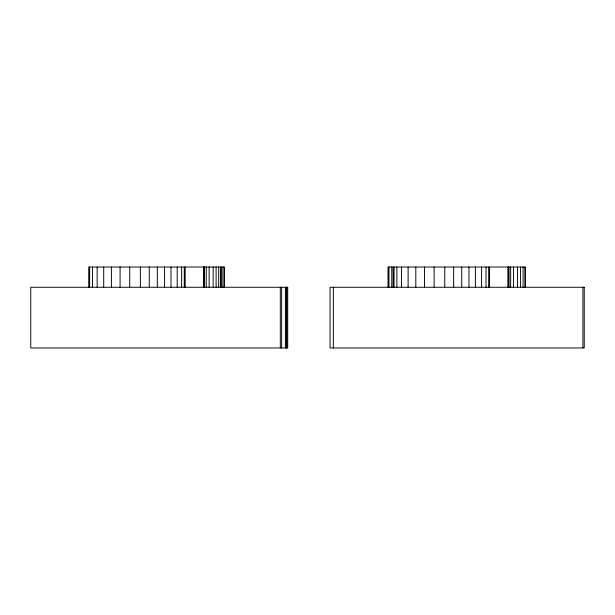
<?xml version="1.0" encoding="UTF-8"?>
<svg xmlns="http://www.w3.org/2000/svg" width="615" height="615" viewBox="0 0 615 615"><rect width="100%" height="100%" fill="white"/><g stroke="black" fill="none" stroke-linecap="round" stroke-linejoin="round"><path stroke-width="0.92" d="M582.905 287.267L582.905 347.967M525.464 287.267L525.464 267.033L388.027 267.033L388.027 287.267M524.872 267.033L524.872 287.267M523.081 267.033L523.081 287.267M520.505 267.033L520.505 287.267M517.561 267.033L517.561 287.267M513.525 267.033L513.525 287.267M510.642 267.033L510.642 287.267M508.913 267.033L508.913 287.267M508.666 267.033L508.666 287.267M508.497 267.033L508.497 287.267M508.336 267.033L508.336 287.267M508.005 267.033L508.005 287.267M489.555 267.033L489.555 287.267M488.671 267.033L488.671 287.267M486.019 267.033L486.019 287.267M481.591 267.033L481.591 287.267M475.395 267.033L475.395 287.267M468.968 267.033L468.968 287.267M461.727 267.033L461.727 287.267M453.655 267.033L453.655 287.267M444.76 267.033L444.76 287.267M434.129 267.033L434.129 287.267M424.481 267.033L424.481 287.267M415.809 267.033L415.809 287.267M408.114 267.033L408.114 287.267M401.557 267.033L401.557 287.267M396.867 267.033L396.867 287.267M394.061 267.033L394.061 287.267M393.123 267.033L393.123 287.267M391.77 267.033L391.77 287.267M388.964 267.033L388.964 287.267M333.345 287.267L333.345 347.967M286.721 287.267L286.721 347.967M286.359 287.267L286.359 347.967M285.375 287.267L285.375 347.967M281.655 287.267L281.655 347.967M280.309 287.267L280.309 347.967M224.475 287.267L224.475 267.033L88.729 267.033L88.729 287.267M223.875 267.033L223.875 287.267M222.084 267.033L222.084 287.267M221.069 267.033L221.069 287.267M220.47 267.033L220.47 287.267M218.679 267.033L218.679 287.267M216.103 267.033L216.103 287.267M213.159 267.033L213.159 287.267M209.131 267.033L209.131 287.267M206.248 267.033L206.248 287.267M204.518 267.033L204.518 287.267M204.272 267.033L204.272 287.267M204.103 267.033L204.103 287.267M203.942 267.033L203.942 287.267M203.611 267.033L203.611 287.267M185.161 267.033L185.161 287.267M184.277 267.033L184.277 287.267M181.625 267.033L181.625 287.267M177.197 267.033L177.197 287.267M171.001 267.033L171.001 287.267M164.574 267.033L164.574 287.267M157.325 267.033L157.325 287.267M149.253 267.033L149.253 287.267M140.358 267.033L140.358 287.267M129.734 267.033L129.734 287.267M120.079 267.033L120.079 287.267M111.407 267.033L111.407 287.267M103.712 267.033L103.712 287.267M97.155 267.033L97.155 287.267M92.473 267.033L92.473 287.267M89.659 267.033L89.659 287.267M287.705 287.267L30.75 287.267L30.75 347.967L287.705 347.967L287.705 287.267M584.25 287.267L330.047 287.267L330.047 347.967L584.25 347.967L584.25 287.267"/></g></svg>
